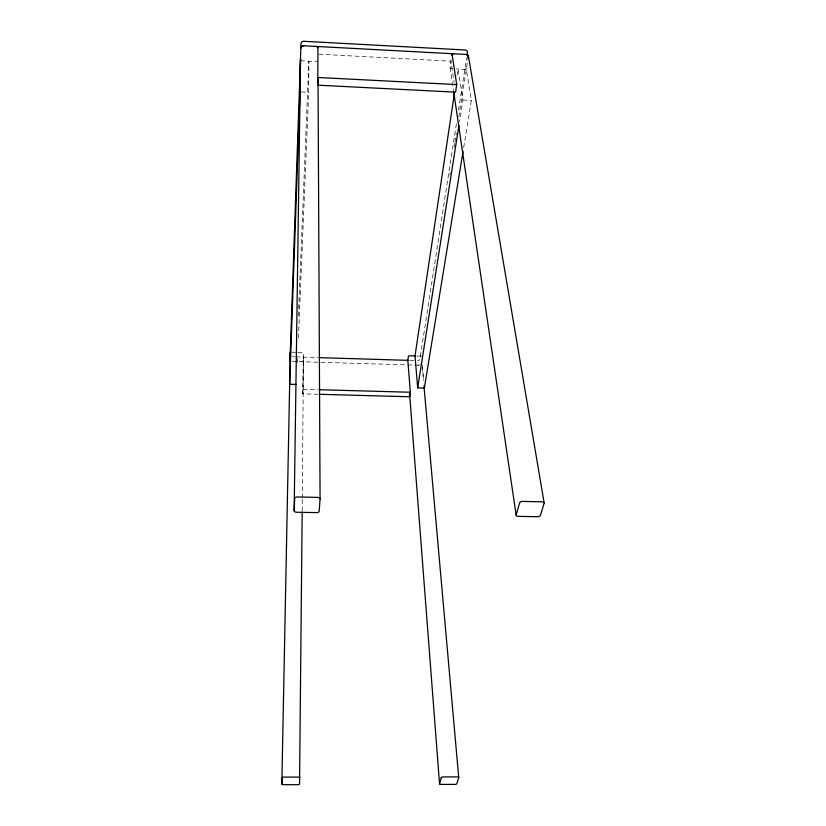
<?xml version="1.0" encoding="UTF-8"?>
<svg xmlns="http://www.w3.org/2000/svg" width="826" height="826" viewBox="0 0 826 826"><rect width="100%" height="100%" fill="white"/><g stroke="black" fill="none" stroke-linecap="round" stroke-linejoin="round"><path stroke-width="0.62" stroke-dasharray="4.13 3.1" d="M298.413 338.133L308.707 92.336L308.862 61.196L298.392 316.265M318.258 394.26L302.822 393.837L303.483 353.476A1.322 0.929 0.9 0 0 302.202 352.506L296.317 352.32M302.822 393.837L303.307 357.173M302.182 510.84L302.275 499.234M302.285 497.944L303.483 353.476M297.381 362.583L297.546 358.721M451.151 59.689L450.087 67.112A1.673 1.456 -15.9 0 0 451.512 68.672L452.338 68.713M457.119 75.393L458.079 69.012L462.911 100.049L459.514 121.701M456.396 123.859L419.918 359.114A2.158 1.507 -5.1 0 1 417.543 360.559M458.523 110.126L466.649 57.706M449.798 174.957L450.17 172.551M454.135 147.173L454.734 143.352M454.93 142.072L456.324 133.151M458.812 117.178L467.795 59.627M463.675 147.555L471.378 100.473L466.267 69.446L456.437 68.93M303.039 389.263L318.361 389.686M291.609 352.175L295.801 352.31M416.965 356.006L421.518 356.151M292.239 356.77L294.49 356.842M295.625 356.873L318.609 357.637M409.779 360.322L414.218 360.456M291.929 361.437L407.187 364.875M407.672 364.896L418.803 365.226A1.301 0.898 -5.1 0 0 419.164 365.206M301.273 91.965L308.707 92.336M462.911 100.049L471.378 100.473M318.877 54.196L450.934 61.186L454.083 82.239M300.478 60.763L315.573 61.547A1.683 1.497 4.5 0 0 316.998 60.948M450.087 67.515L453.474 90.478M422.313 365.082L423.676 380.394M422.282 367.157L423.542 381.261M466.494 67.969A1.673 1.456 -17.4 0 1 464.625 69.353M420.217 356.109A1.311 0.919 -5.2 0 1 421.239 356.553M303.132 360.859A1.311 0.919 0.8 0 1 301.779 361.726M420.248 364.029A2.168 1.507 -5 0 1 419.918 364.503M419.195 364.978A2.168 1.507 -5 0 1 417.946 365.195"/><path stroke-width="1.24" d="M290.287 352.134L281.831 783.957A1.776 0.754 -0.7 0 0 283.566 784.7L297.721 784.679A1.766 0.754 -1 0 0 299.539 783.926L302.171 512.13M300.478 60.763L300.034 91.903L289.668 384.266L296.472 384.451M318.031 78.842L320.075 498.966L319.197 511.16A2.499 1.507 -0.6 0 1 316.585 512.616L296.586 512.244A2.509 1.507 0.1 0 1 294.149 510.695L300.53 59.265A1.683 1.497 6.6 0 0 301.108 60.453M281.831 783.957L282.1 777.885A1.786 0.764 -0.7 0 1 283.927 777.111L298.248 777.09A1.786 0.764 -1 0 1 299.972 777.855M294.149 510.695L294.706 498.47A2.54 1.549 0.2 0 1 297.319 496.973L317.649 497.376A2.54 1.549 -0.6 0 1 320.075 498.966M317.958 46.524L317.742 85.171L455.57 92.151L456.706 84.593L452.018 53.7M407.776 360.786L408.374 356.667A1.311 0.919 -4.7 0 1 409.81 355.789L415.664 355.965M454.434 93.245L415.013 355.944L417.688 387.869L424.358 388.055L463.056 151.375M319.548 394.301L409.634 396.769L410.315 392.247L407.848 360.332L319.879 357.679M467.041 55.166L467.444 52.627A2.798 2.457 -18.6 0 0 465.079 49.983L303.885 41.3A2.819 2.54 7.2 0 0 300.984 43.695L289.998 360.456A1.311 0.919 1.4 0 0 290.36 361.117M468.001 58.336L468.352 56.085A1.693 1.476 -18.5 0 0 466.927 54.495L302.708 45.709A1.693 1.528 7.2 0 0 300.953 47.154M417.688 387.869L458.915 125.521M319.641 389.727L410.315 392.247M318.113 77.489L456.706 84.593M468.352 55.672L544.158 502.951M453.67 91.758L516.167 515.248M424.13 385.505L424.358 388.055M424.11 387.673L458.729 777.524M409.582 393.661L439.546 783.812M409.438 394.219L409.634 396.769M451.801 55.208A1.683 1.487 -17.1 0 1 453.67 53.793M316.265 46.442A1.693 1.528 4.9 0 1 317.865 47.774M290.256 353.074A1.322 0.929 1.4 0 1 290.442 352.609M290.37 360.725A2.189 1.528 1.3 0 1 290.019 359.847M300.922 48.166A2.829 2.54 7 0 1 301.067 47.423M301.593 46.617A2.829 2.54 7 0 1 303.834 45.771M467.939 55.652A2.819 2.457 -18.3 0 1 468.197 57.087M465.823 54.444A2.819 2.457 -18.3 0 1 467.31 54.96M290.329 355.882A2.189 1.528 1.4 0 1 290.102 355.18M441.26 777.679L439.556 783.678A1.745 0.733 -3.8 0 0 441.074 784.421L454.889 784.401A1.745 0.733 -4 0 0 456.85 783.657L458.709 777.658A1.766 0.743 -4.1 0 0 457.201 776.905L443.232 776.925A1.766 0.754 -3.8 0 0 441.26 777.679M519.606 502.889L516.198 514.846A2.478 1.456 -7.4 0 0 518.191 516.364L537.54 516.725A2.478 1.445 -8 0 0 540.41 515.3L544.127 503.364A2.509 1.487 -8.3 0 0 542.145 501.805L522.497 501.413A2.509 1.487 -7.7 0 0 519.606 502.889"/></g></svg>
